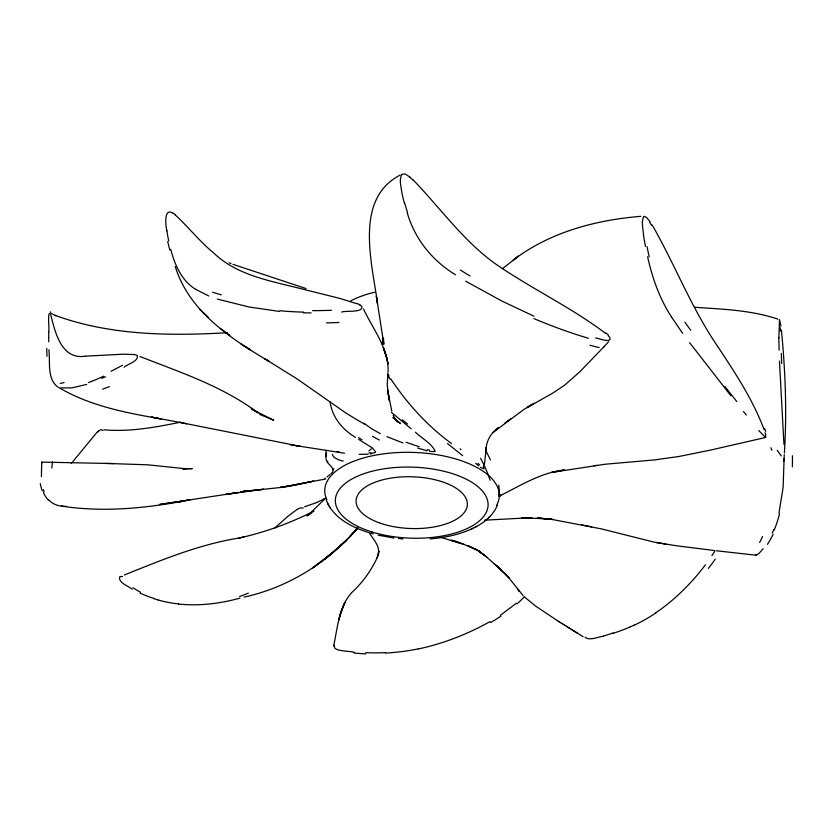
<?xml version="1.0" encoding="UTF-8"?>
<svg xmlns="http://www.w3.org/2000/svg" width="827" height="827" viewBox="0 0 827 827"><rect width="100%" height="100%" fill="white"/><g stroke="black" fill="none" stroke-linecap="round" stroke-linejoin="round"><path stroke-width="1.24" d="M48.659 332.206C49.754 329.777 46.974 311.531 50.282 313.464M113.909 463.575L41.712 462.107L41.402 476.672M41.753 463.192L41.743 462.252M326.582 460.928L325.89 458.168L326.076 450.281M382.363 344.787L382.86 337.478M388.059 372.181C389.124 348.725 372.863 329.177 363.456 308.905M499.384 494.143L499.136 496.159M499.353 491.589L499.105 496.148M784.378 452.917C787.015 411.98 785.34 370.837 781.401 330.045M387.894 374.466L387.191 385.062L389.455 400.93L387.45 389.972L391.812 411.071M387.615 377.484L387.853 374.838M485.656 452.979L484.467 464.061M783.582 461.518L783.872 458.706M325.869 456.576L326.427 453.031M485.594 453.372L486.286 447.448L485.945 450.208C486.41 440.357 490.825 433.121 498.753 427.466L493.099 432.418L523.873 409.448L552.891 393.032L564.521 385.248L579.758 371.871L603.865 346.823M585.04 637.172C589.362 641.142 597.88 636.811 603.379 636.294M333.684 645.763C337.695 627.631 338.594 606.915 351.785 592.546C362.743 582.497 371.313 570.372 377.567 556.891L377.195 557.791L378.807 551.04L378.063 555.94C380.792 547.112 374.373 540.796 369.741 533.58M778.962 512.978L783.107 487.475L784.254 454.612M773.741 529.507L772.17 533.188M497.306 505.307C493.357 515.18 484.643 522.354 475.37 527.078M715.014 550.823L711.944 555.599M705.452 564.8C691.444 583.273 674.791 599.906 655.563 612.952M763.145 548.694L759.176 553.273L756.323 555.248L716.533 550.782M357.429 528.443C328.061 562.505 288.189 587.459 244.11 597.115M357.564 527.895L350.079 536.206L357.388 528.195M71.298 463.492L97.348 431.859M357.76 527.771L355.197 530.614L357.522 528.05M603.586 347.123L608.579 341.82M324.959 498.815L307.964 515.417M340.497 545.737L346.689 540.124L324.691 559.083L335.524 550.182L351.268 535.41M486.152 520.059L487.454 518.849M488.633 517.754L489.977 516.513M330.924 473.726C336.641 469.901 329.518 465.384 327.254 462.2M274.802 527.967L288.209 516.027L296.934 509.597A22.071 18.401 32.7 0 1 300.397 507.933L303.261 507.985M516.451 603.203L500.356 615.298M329.983 474.533L326.985 476.941M502.309 268.796L518.436 256.122L513.267 260.154C549.273 232.377 596.05 219.868 640.842 216.343M334.47 645.391C331.999 651.965 350.493 650.684 354.245 652.317M507.768 420.964L511.014 418.565M504.656 423.238L507.923 420.85M500.221 495.621C520.948 485.397 541.137 472.424 564.634 469.953L551.588 472.455L605.168 464.226L654.757 459.895L678.874 456.494L710.207 450.157L765.585 437.483L765.668 434.919M309.732 513.991L306.972 515.893L311.758 512.771M98.94 430.609L101.504 429.637L102.961 430.536M325.456 498.288L323.688 499.343L325.766 498.164M532.092 404.413L526.902 407.504L534.149 403.235M490.018 621.615C467.668 634.092 443.551 643.592 418.483 648.926M124.081 367.188C127.803 363.901 138.378 361.575 137.416 355.693A8.621 5.014 -67.2 0 0 136.972 355.403L136.093 355.021A39.665 23.177 -74.3 0 0 134.108 354.463M324.856 498.671L315.852 502.857L304.656 506.744M400.237 175.055C353.77 198.873 372.171 263.027 377.515 303.54L376.357 296.138L383.831 344.332L383.49 338.357M314.002 511.045C290.277 523.15 264.981 532.309 238.972 538.088L243.986 536.919M430.05 538.915C444.781 537.612 459.657 534.79 473.023 528.246M471.71 528.918L476.765 526.375M105.401 376.719L101.804 378.394M634.96 624.757L629.678 627.186M124.35 575.003C161.782 559.9 199.4 544.331 239.53 537.953M86.67 384.4L72.032 387.873L60.764 387.956M120.887 576.419L120.018 576.729A8.621 4.797 70.2 0 0 119.574 576.977C118.302 582.911 128.495 586.064 132.299 589.279M239.954 598.117C220.096 603.648 199.214 606.16 178.653 604.072M180.493 422.183C155.393 427.301 129.787 432.076 104.057 429.813M325.611 479.029L280.27 487.351L295.074 485.18L313.619 481.118L284.54 487.072L242.993 491.476L263.493 489.264L225.482 494.494L238.176 492.344M238.186 492.51L159.508 504.491L190.003 499.87L178.012 502.041L181.526 501.451C141.128 508.853 99.633 512.389 58.882 505.69C55.151 504.821 51.594 502.971 48.969 500.139M240.729 492.044L247.066 490.887M240.719 491.91L247.066 490.835M594.003 465.735L596.991 465.312M370.548 453.961L375.417 452.369A1.044 0.837 -44.3 0 0 375.623 451.831L372.429 447.996L358.701 439.395M341.644 312.058C345.448 310.404 363.87 313.03 361.802 306.352A8.621 7.588 -18.3 0 0 361.141 305.856L359.807 305.091M392.07 652.679L385.527 653.072M368.201 454.188L359.166 454.343M484.777 520.183L526.747 517.919L550.234 519.108L601.167 528.835L653.754 542.057L675.959 545.696L713.97 550.482M227.384 332.702C169.824 336.103 109.898 335.421 55.223 315.387L55.822 315.666L51.532 313.609M85.388 356.168L123.337 354.194L134.088 354.545M85.274 356.168C61.322 360.045 55.14 332.206 50.674 314.58M765.585 437.483L758.762 430.526M66.532 506.424L61.415 506.176M185.527 468.733L192.236 468.64L182.467 468.775L185.527 468.733L147.816 464.815L105.67 463.399M311.128 312.926L303.251 312.823M694.525 307.282C722.54 309.195 751.174 310.073 778.021 319.17M398.407 538.542L402.863 538.935M279.216 311.397L249.237 307.024L217.325 299.095M393.993 538.026L378.239 535.203M289.926 444.719L300.201 446.332L180.162 422.442L186.613 423.827M344.487 453.217L295.777 445.608M180.741 422.587L151.362 417.035L161.182 418.969C125.983 412.807 89.947 405.985 58.789 387.522M665.983 544.197L656.173 542.522M581.96 524.949L591.615 526.84M429.616 451.428L434.909 451.552A1.044 0.899 30.2 0 0 435.136 451.087C431.136 442.91 421.729 438.413 415.423 432.19M595.616 337.985C598.603 338.098 611.784 343.836 609.913 337.643A8.621 6.626 54.5 0 0 609.365 336.92L608.217 335.741M339.597 452.266L336.816 451.418M426.98 450.787L417.749 448.038M440.315 537.188L464.381 544.538M373.256 533.942C354.742 528.618 333.881 519.521 326.345 500.294M158.712 600.195L153.956 598.727M460.132 543.122L451.17 540.351C454.033 538.584 500.593 561.306 468.123 545.789L472.114 547.588M305.918 288.52L232.976 264.34M402.935 442.931L386.912 436.656M139.99 356.53C180.668 372.46 222.897 386.385 258.179 412.931L251.325 408.92L273.809 420.281L259.606 414.337M356.799 303.726L340.238 298.516L300.067 288.458C269.943 280.808 237.091 275.36 213.697 253.01C199.71 241.536 188.535 227.177 175.283 214.958M229.151 262.831L231.043 263.596M208.745 295.983L195.73 289.378M533.953 316.214L501.751 300.976L465.653 281.18M380.296 433.637L371.085 428.458L363.932 423.145M57.849 386.995C46.684 378.807 50.457 361.916 48.865 349.769M364.8 424.406L346.916 413.707L297.42 379.148L264.578 358.639L269.178 361.471C230.836 338.615 189.032 311.5 175.262 266.501M240.605 343.774L250.436 349.852L243.831 345.758M475.546 549.138L486.814 557.047L478.926 551.196L484.508 555.186L500.997 569.751L496.345 565.606M583.18 636.749L566.371 626.277M571.24 629.306L577.07 632.934M564.851 625.326L566.65 626.452M567.901 627.228L569.431 628.179M524.277 596.794L535.451 605.974L557.532 620.715M561.802 623.413L563.601 624.54M563.332 624.364L565.13 625.491M560.293 622.462L562.081 623.589M558.773 621.501L560.561 622.628M557.264 620.55L559.042 621.677M355.465 437.359C342.554 429.73 332.04 417.149 330.159 401.912M173.122 213.325C163.57 206.884 165.638 225.823 166.868 230.795M455.512 274.791C432.407 260.825 414.585 238.755 407.225 212.642M195.668 289.336C181.589 280.684 174.745 264.754 170.765 249.372M228.417 334.418L229.751 335.369L220.364 328.464M756.085 555.227L755.775 554.472M480.497 467.296L483.754 468.806A1.044 0.548 73.2 0 0 483.898 468.392L483.392 466.035M392.877 417.666L400.578 423.62L393.29 417.594M451.532 443.561C427.549 426.029 407.391 403.814 390.964 379.148M411.184 428.82L391.409 412.353M409.965 177.071L405.344 174.094L402.129 174.125C398.707 179.449 401.095 186.354 401.788 192.215A182.281 160.831 -1.3 0 0 403.142 198.418L404.393 203.215M478.802 465.942L475.69 463.347M605.633 333.426C570.713 306.972 530.634 288.313 494.722 263.327C462.81 240.233 439.985 207.618 412.849 179.593M494.081 563.611L507.509 576.161L505.38 573.938M496.221 565.368L509.225 578.052L507.406 576.047L523.098 595.626M203.887 313.226L208.032 317.186L199.72 309.195M395.079 419.454L397.518 421.946L393.807 416.984M743.463 411.495L746.336 415.051M730.923 395.782L689.553 342.595M517.578 589.175L519.191 591.222L517.485 589.051M682.668 333.353L671.555 317.092M650.012 221.646L646.414 217.274L643.882 216.343C640.935 221.801 643.158 228.593 643.478 234.517M671.503 317.02C659.646 298.733 652.245 277.965 647.613 256.752M652.224 225.047C674.47 263.813 690.607 305.949 715.541 343.215C733.776 370.775 752.56 398.614 764.148 429.761M329.229 506.248L330.138 507.861M327.554 503.292L328.474 504.946M388.928 375.685L387.687 373.308M485.676 450.281L490.452 459.967M393.156 415.412L394.427 417.976M383.242 347.588L386.995 358.505L387.977 363.818L386.995 358.505L383.397 347.971M44.079 491.869L43.324 489.594M765.068 432.645L765.471 434.092A8.621 2.595 83.3 0 1 765.688 434.878M168.718 240.905L167.829 236.522A182.281 120.349 -60 0 1 166.909 230.774M645.453 246.405L644.512 241.184M498.784 485.077L499.425 492.551M780.926 326.2L779.53 319.646L778.869 337.902M783.944 444.254L779.447 361.079M779.127 350.245L778.993 344.818A182.281 31.715 86.2 0 1 778.807 337.809M48.71 341.82L48.669 337.674M326.923 499.797A87.331 40.595 1.9 0 1 413.242 452.41A87.331 40.595 1.9 0 1 496.603 505.287M173.184 213.19A63.048 41.236 -66.2 0 1 175.386 214.772M356.933 303.468A39.665 35.974 -28.5 0 1 359.952 304.853M339.018 322.447A198.335 106.332 -10.5 0 1 326.562 322.861M331.348 310.29A226.412 91.197 -8 0 1 312.596 310.652M303.674 312.11A207.98 101.183 -10.3 0 1 279.764 310.735M221.233 294.825A193.425 116.793 -21.7 0 1 212.58 292.169M169.835 250.012A241.236 163.86 -57.2 0 1 167.716 241.546M409.778 177.257A63.048 57.135 -9.1 0 1 412.663 179.769M605.922 332.961A39.665 32.801 57.1 0 1 608.569 335.286M599.162 347.567A175.128 89.988 31.8 0 1 589.961 345.241M588.369 338.243A218.194 82.607 26.8 0 1 533.87 318.571M469.994 275.949A193.425 116.948 25.4 0 1 460.339 269.974M407.587 212.549A241.236 211.547 3.9 0 1 404.703 203.153M649.505 222.06A63.048 47.046 62.1 0 1 651.676 225.42M764.655 428.51A39.665 15.155 86.5 0 1 765.668 431.456M770.857 447.779A198.335 13.149 56.5 0 1 771.953 450.26M777.204 450.291A226.412 6.109 49.4 0 1 781.298 455.987M736.774 401.54A207.649 8.332 53.4 0 1 724.741 386.312M690.762 330.304A193.425 46.994 58 0 1 684.901 322.23M649.216 256.846A241.236 159.322 62.7 0 1 647.045 246.58M644.471 241.174A182.281 125.828 61.2 0 1 643.437 234.506M780.109 327.451A63.048 15.672 87.8 0 1 780.543 331.1M762.556 536.506A198.335 92.117 72.2 0 1 759.62 542.502M773.1 534.356A226.412 114.633 62.4 0 1 767.456 544.373M779.53 513.681A207.649 98.082 68.3 0 1 774.175 530.148M792.442 455.739A193.425 60.35 76.7 0 1 792.359 466.79M781.649 363.611A241.236 31.622 86.8 0 1 781.329 353.429M613.076 632.893A198.335 175.024 82.1 0 1 603.328 636.097M629.657 627.145A226.412 199.596 63.1 0 1 613.189 633.286M655.646 613.086A207.649 182.612 74.9 0 1 635.002 624.85M715.231 559.114A193.425 154.845 -87.4 0 1 708.398 568.397M365.699 653.878A198.335 196.774 -77.9 0 1 354.163 652.999M385.506 652.627A226.412 221.264 -31.5 0 1 365.761 652.699M418.462 648.823A207.649 205.706 -52 0 1 392.06 652.586M500.955 616.198A193.425 192.278 1.2 0 1 490.566 622.566M524.018 597.156A102.858 94.671 -26.5 0 1 517.123 603.772M248.369 593.114A189.373 151.744 -88.3 0 1 239.603 596.474M120.959 576.605A39.665 21.709 63.3 0 1 122.53 576.45M140.476 592.235A198.335 147.185 -74.9 0 1 133.013 587.749M154.07 598.469A226.412 169.483 -61.5 0 1 140.094 593.166M178.684 603.917A207.649 156.561 -69.9 0 1 158.722 600.154M97.503 432.201A63.048 30.103 71.1 0 1 99.044 430.846M51.822 467.968A198.335 49.475 -62.9 0 1 52.494 461.921M42.27 490.887A226.412 68.496 -54.2 0 1 40.285 483.568M48.803 500.418A208.342 58.386 -59.9 0 1 43.542 492.675M50.354 311.841A63.048 6.781 -88.4 0 1 50.778 312.399M109.474 386.571A198.335 50.654 -43.6 0 1 102.579 389.155M122.551 365.255A226.412 34.455 -36.9 0 1 111.014 371.261M103.644 376.192A208.383 43.542 -41.5 0 1 88.313 382.601M64.072 382.591A193.425 46.591 -54.3 0 1 60.164 383.377M46.994 356.282A241.236 38.58 -82.1 0 1 46.746 348.343M48.731 337.437A182.281 23.321 -83.8 0 1 48.731 331.968M343.226 461.094A85.915 22.298 -15.7 0 1 332.258 454.364M371.178 452.669A37.908 18.876 -24.9 0 1 368.935 452.938M361.926 439.664A141.097 32.584 17.1 0 1 358.649 437.669M379.438 440.026A89.016 40.843 6.6 0 1 372.512 436.325M419.165 446.714A79.981 11.898 17.4 0 1 406.14 442.259M429.699 450.208A37.908 21.037 16.9 0 1 427.197 449.588M402.315 419.858A141.097 6.657 39.4 0 1 407.535 423.972M390.323 379.438A99.829 82.4 -7.8 0 1 388.349 375.913M447.541 443.613A81.553 4.414 38 0 1 462.603 455.625M460.99 449.557A66.47 0.62 40.6 0 1 460.081 448.782M479.536 464.733A37.908 9.614 50 0 1 477.975 463.399M480.58 458.22A85.822 33.307 53 0 1 490.142 480.28M500.655 494.794A37.908 10.048 69.1 0 1 500.449 496.2M368.935 450.88A87.083 3.784 -38.8 0 1 371.416 448.813M324.918 478.264A77.169 3.236 -29.7 0 1 325.001 478.058M333.922 468.733A37.908 4.145 -53.1 0 1 332.909 469.788M327.916 462.045A141.097 34.372 -11 0 1 327.006 460.835M350.772 300.842A87.331 40.595 1.9 0 1 374.652 292.262M340.073 615.247L338.76 620.126L341.22 611.153L344.911 602.314L340.073 615.247M331.348 553.801L312.492 568.056L331.348 553.801M526.747 517.919L521.486 518.043L532.03 517.867L526.747 517.919M539.917 518.115L537.292 517.981L552.756 519.459L539.917 518.115M371.778 531.906A76.415 35.52 1.9 0 0 488.075 505.586A76.415 35.52 1.9 0 0 375.303 470.47A76.415 35.52 1.9 0 0 371.778 531.906M378.787 522.664A55.678 25.885 1.9 0 0 467.038 506.93A55.678 25.885 1.9 0 0 389.341 478.368A55.678 25.885 1.9 0 0 378.787 522.664"/></g></svg>
